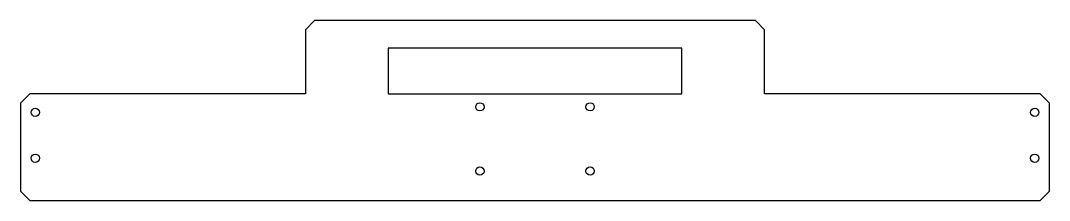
# Model space of a CAD drawing. Extents: x 0 to 560, y 0 to 98.
import ezdxf

# ---------------------------------------------------------------- set-up
doc = ezdxf.new("R2010")
doc.units = 0
doc.header["$MEASUREMENT"] = 0
doc.layers.get('0').update_dxf_attribs({"linetype": 'CONTINUOUS'})

msp = doc.modelspace()

# ---------------------------------------------------------------- linework, layer by layer
for p, q in [((160, 98), (155, 93)), ((400, 98), (160, 98)), ((405, 93), (400, 98)), ((155, 93), (155, 58)), ((405, 58), (405, 93)), ((360, 83), (200, 83)), ((200, 83), (200, 58)), ((360, 58), (360, 83)), ((5, 58), (0, 53)), ((155, 58), (5, 58)), ((200, 58), (360, 58)), ((555, 58), (405, 58)), ((560, 53), (555, 58)), ((0, 53), (0, 5)), ((560, 5), (560, 53)), ((0, 5), (5, 0)), ((5, 0), (555, 0)), ((555, 0), (560, 5))]:
    msp.add_line(p, q)
for centre in [(250, 51), (310, 51), (8, 48), (552, 48), (8, 23), (552, 23), (250, 16), (310, 16)]:
    msp.add_circle(centre, 2.25)

doc.saveas('drawing.dxf')
